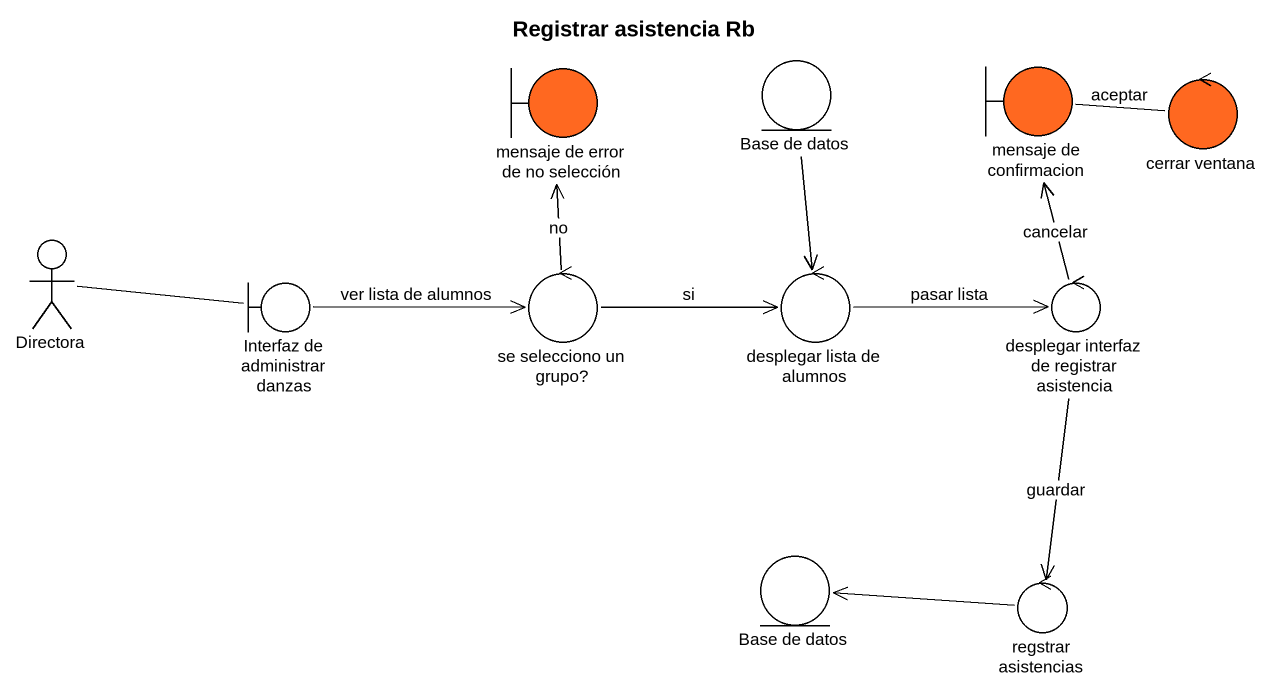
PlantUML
@startuml
title Registrar asistencia Rb
boundary "mensaje de error de no selección" as mensaje_de_error_de_no #FF6820
entity "Base de datos" as Base_de_datos
boundary "mensaje de confirmacion" as mensaje_de_confirmacion #FF6820
control "cerrar ventana" as cerrar_ventana #FF6820
actor Directora
boundary "Interfaz de administrar danzas" as Interfaz_de_administrar
control "se selecciono un grupo?" as se_selecciono_un_grupo
control "desplegar lista de alumnos" as desplegar_lista_de_alumnos
control "desplegar interfaz de registrar asistencia" as desplegar_interfaz_de
entity "Base de datos" as Base_de_datos_2
control "regstrar asistencias" as regstrar_asistencias
Base_de_datos --> desplegar_lista_de_alumnos
mensaje_de_confirmacion -right- cerrar_ventana : aceptar
Directora -right- Interfaz_de_administrar
Interfaz_de_administrar -right-> se_selecciono_un_grupo : ver lista de alumnos
se_selecciono_un_grupo -up-> mensaje_de_error_de_no : no
se_selecciono_un_grupo -right-> desplegar_lista_de_alumnos : si
desplegar_lista_de_alumnos -right-> desplegar_interfaz_de : pasar lista
desplegar_interfaz_de -up-> mensaje_de_confirmacion : cancelar
desplegar_interfaz_de --> regstrar_asistencias : guardar
regstrar_asistencias -left-> Base_de_datos_2
@enduml
